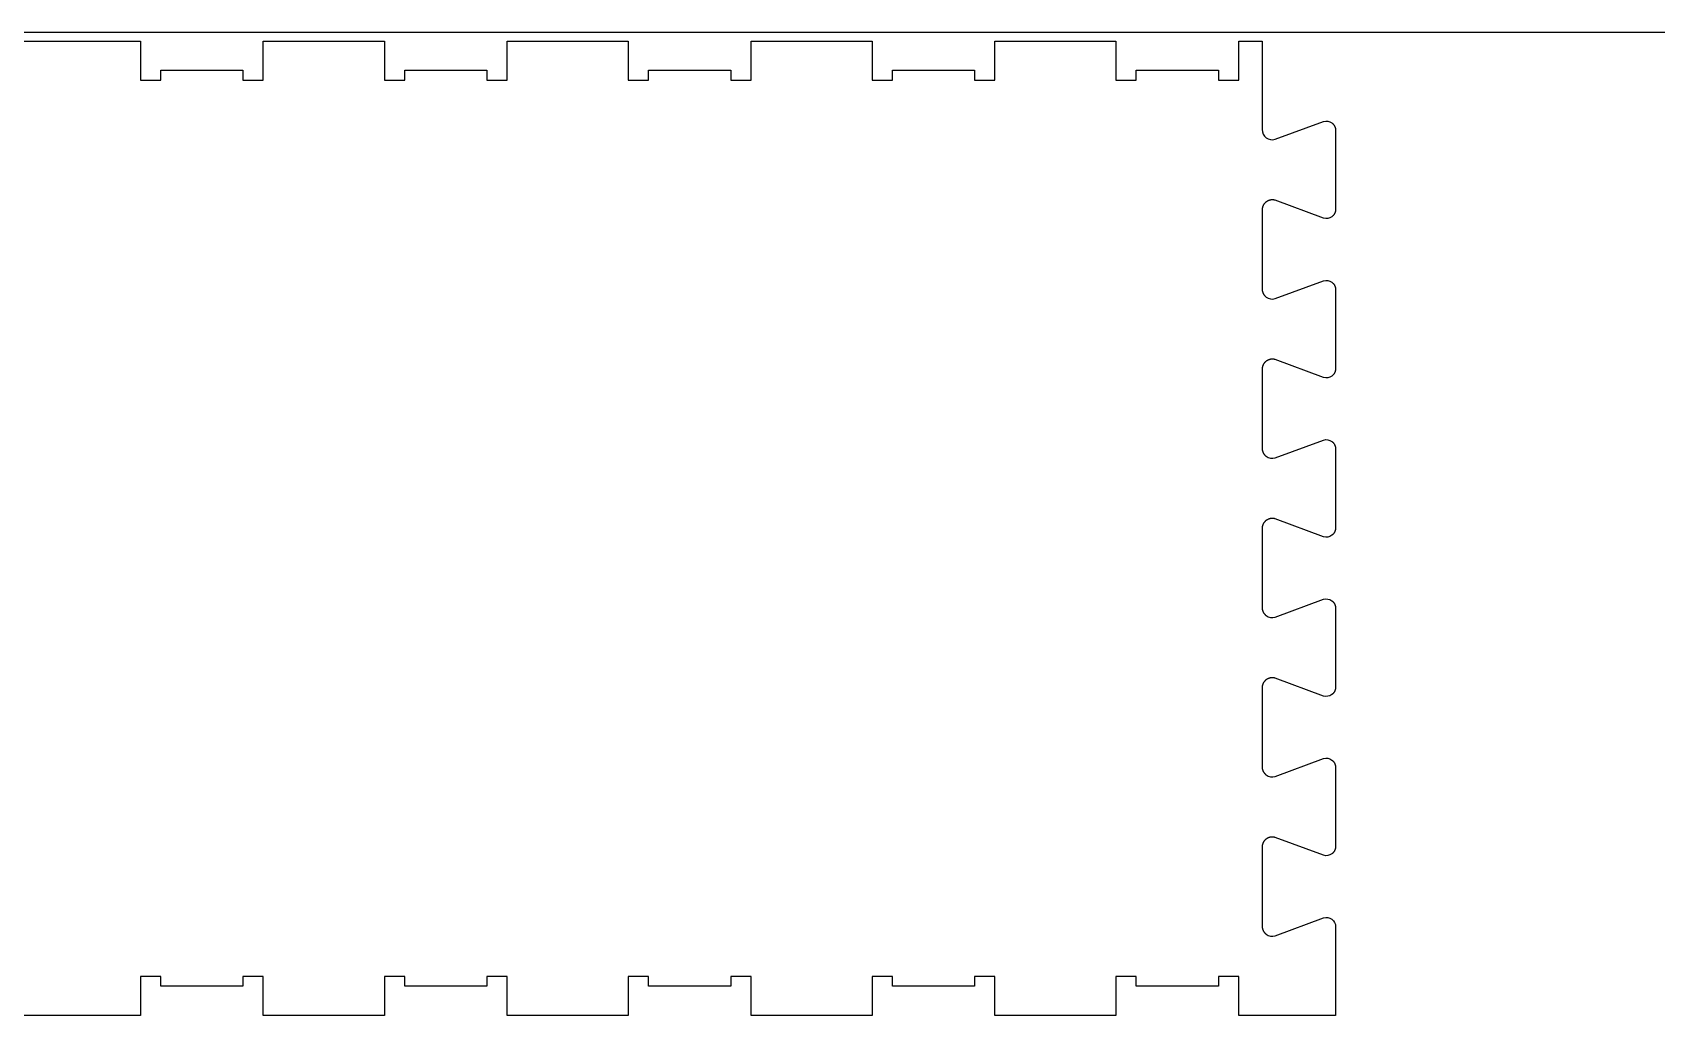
# Model space of a CAD drawing. Extents: x -7518 to -4335, y -84343 to -75479.
# Drawn here: x -5928 to -4929, y -78113 to -77503 of the extents above; entities that cross this region are included whole.
import ezdxf

# ---------------------------------------------------------------- set-up
doc = ezdxf.new("R2010")
doc.units = 0
doc.layers.add('0_SHEET_SPRUCEPLY_2440X122', color=1, linetype='CONTINUOUS')
doc.layers.add('4_ANYTOOL_CUTTHROUGH_OUTSI', color=5, linetype='CONTINUOUS')

msp = doc.modelspace()

# ---------------------------------------------------------------- linework, layer by layer
at = {"layer": '0_SHEET_SPRUCEPLY_2440X122'}
msp.add_lwpolyline([(-7146.3, -77502.96), (-7146.3, -78722.96), (-4706.3, -78722.96), (-4706.3, -77502.96)], close=True, dxfattribs=at)
at = {"layer": '4_ANYTOOL_CUTTHROUGH_OUTSI', "color": 5}
msp.add_lwpolyline([(-5935.73, -77508.21), (-5861.23, -77508.21), (-5861.23, -77532.21), (-5848.73, -77532.21), (-5848.73, -77526.21), (-5798.23, -77526.21), (-5798.23, -77532.21), (-5785.73, -77532.21), (-5785.73, -77508.21), (-5711.23, -77508.21), (-5711.23, -77532.21), (-5698.73, -77532.21), (-5698.73, -77526.21), (-5648.23, -77526.21), (-5648.23, -77532.21), (-5635.73, -77532.21), (-5635.73, -77508.21), (-5561.23, -77508.21), (-5561.23, -77532.21), (-5548.73, -77532.21), (-5548.73, -77526.21), (-5498.23, -77526.21), (-5498.23, -77532.21), (-5485.73, -77532.21), (-5485.73, -77508.21), (-5411.23, -77508.21), (-5411.23, -77532.21), (-5398.73, -77532.21), (-5398.73, -77526.21), (-5348.23, -77526.21), (-5348.23, -77532.21), (-5335.73, -77532.21), (-5335.73, -77508.21), (-5261.23, -77508.21), (-5261.23, -77532.21), (-5248.73, -77532.21), (-5248.73, -77526.21), (-5198.23, -77526.21), (-5198.23, -77532.21), (-5185.73, -77532.21), (-5185.73, -77531.96), (-5185.73, -77508.21), (-5171.34, -77508.21), (-5171.34, -77562.72), (-5171.34, -77562.72, 0.502397), (-5163.3, -77568.7), (-5163.29, -77568.7), (-5163.28, -77568.7), (-5133.51, -77557.7), (-5133.51, -77557.7, -0.236725), (-5128.44, -77558.6), (-5128.31, -77558.7), (-5128.18, -77558.8), (-5128.06, -77558.91), (-5127.93, -77559.02), (-5127.82, -77559.13), (-5127.7, -77559.25), (-5127.59, -77559.37), (-5127.48, -77559.5), (-5127.37, -77559.63), (-5127.27, -77559.76), (-5127.17, -77559.9), (-5127.07, -77560.04), (-5126.98, -77560.18), (-5126.89, -77560.33), (-5126.81, -77560.48), (-5126.73, -77560.63), (-5126.66, -77560.78), (-5126.59, -77560.94), (-5126.52, -77561.1), (-5126.46, -77561.25), (-5126.41, -77561.42), (-5126.35, -77561.58), (-5126.31, -77561.74), (-5126.27, -77561.9), (-5126.23, -77562.07), (-5126.2, -77562.23), (-5126.18, -77562.39), (-5126.15, -77562.56), (-5126.14, -77562.72), (-5126.13, -77562.89), (-5126.12, -77563.05), (-5126.12, -77563.21), (-5126.12, -77611.72), (-5126.12, -77611.88), (-5126.13, -77612.04), (-5126.14, -77612.21), (-5126.16, -77612.37), (-5126.18, -77612.53), (-5126.2, -77612.7), (-5126.23, -77612.86), (-5126.27, -77613.03), (-5126.31, -77613.19), (-5126.36, -77613.35), (-5126.41, -77613.51), (-5126.46, -77613.67), (-5126.52, -77613.83), (-5126.59, -77613.99), (-5126.66, -77614.15), (-5126.73, -77614.3), (-5126.81, -77614.45), (-5126.89, -77614.6), (-5126.98, -77614.74), (-5127.07, -77614.89), (-5127.17, -77615.03), (-5127.27, -77615.16), (-5127.37, -77615.3), (-5127.48, -77615.43), (-5127.59, -77615.55), (-5127.7, -77615.68), (-5127.82, -77615.8), (-5127.94, -77615.91), (-5128.06, -77616.02), (-5128.18, -77616.13), (-5128.31, -77616.23), (-5128.44, -77616.33, -0.236725), (-5133.51, -77617.23), (-5163.28, -77606.23), (-5163.29, -77606.23), (-5163.3, -77606.22), (-5163.3, -77606.22), (-5163.47, -77606.18), (-5163.64, -77606.13), (-5163.81, -77606.09), (-5163.99, -77606.06), (-5164.16, -77606.03), (-5164.34, -77606.01), (-5164.52, -77605.99), (-5164.71, -77605.97), (-5164.89, -77605.96), (-5165.07, -77605.96), (-5165.26, -77605.96), (-5165.44, -77605.97), (-5165.62, -77605.98), (-5165.81, -77606), (-5165.99, -77606.03), (-5166.17, -77606.06), (-5166.36, -77606.09), (-5166.54, -77606.13), (-5166.72, -77606.18), (-5166.89, -77606.23), (-5167.07, -77606.28), (-5167.24, -77606.34), (-5167.41, -77606.41), (-5167.58, -77606.48), (-5167.75, -77606.55), (-5167.91, -77606.63), (-5168.07, -77606.72), (-5168.23, -77606.81), (-5168.38, -77606.9), (-5168.53, -77606.99), (-5168.68, -77607.09), (-5168.82, -77607.2), (-5168.96, -77607.3), (-5169.1, -77607.42), (-5169.23, -77607.53), (-5169.37, -77607.65), (-5169.5, -77607.78), (-5169.62, -77607.91), (-5169.75, -77608.04), (-5169.87, -77608.18), (-5169.98, -77608.32), (-5170.09, -77608.46), (-5170.2, -77608.61), (-5170.31, -77608.76), (-5170.41, -77608.92), (-5170.5, -77609.08), (-5170.59, -77609.24), (-5170.68, -77609.41), (-5170.76, -77609.57), (-5170.83, -77609.74), (-5170.9, -77609.91), (-5170.97, -77610.08), (-5171.03, -77610.26), (-5171.08, -77610.43), (-5171.13, -77610.61), (-5171.18, -77610.79), (-5171.22, -77610.97), (-5171.25, -77611.15), (-5171.28, -77611.32), (-5171.3, -77611.5), (-5171.32, -77611.68), (-5171.33, -77611.86), (-5171.34, -77612.03), (-5171.34, -77612.21), (-5171.34, -77660.72), (-5171.34, -77660.89), (-5171.33, -77661.07), (-5171.32, -77661.25), (-5171.3, -77661.43), (-5171.28, -77661.6), (-5171.25, -77661.78), (-5171.22, -77661.96), (-5171.18, -77662.14), (-5171.13, -77662.32), (-5171.08, -77662.49), (-5171.03, -77662.67), (-5170.97, -77662.84), (-5170.9, -77663.02), (-5170.83, -77663.19), (-5170.76, -77663.36), (-5170.68, -77663.52), (-5170.59, -77663.69), (-5170.5, -77663.85), (-5170.41, -77664.01), (-5170.31, -77664.16), (-5170.2, -77664.32), (-5170.09, -77664.46), (-5169.98, -77664.61), (-5169.87, -77664.75), (-5169.75, -77664.89), (-5169.62, -77665.02), (-5169.5, -77665.15), (-5169.37, -77665.28), (-5169.24, -77665.4), (-5169.1, -77665.51), (-5168.96, -77665.62), (-5168.82, -77665.73, 0.237079), (-5163.3, -77666.7), (-5163.29, -77666.7), (-5163.28, -77666.7), (-5133.51, -77655.7), (-5133.51, -77655.7, -0.236725), (-5128.44, -77656.6), (-5128.31, -77656.7), (-5128.18, -77656.8), (-5128.06, -77656.91), (-5127.94, -77657.02), (-5127.82, -77657.13), (-5127.7, -77657.25), (-5127.59, -77657.37), (-5127.48, -77657.5), (-5127.37, -77657.63), (-5127.27, -77657.76), (-5127.17, -77657.9), (-5127.07, -77658.04), (-5126.98, -77658.18), (-5126.89, -77658.33), (-5126.81, -77658.48), (-5126.73, -77658.63), (-5126.66, -77658.78), (-5126.59, -77658.94), (-5126.52, -77659.1), (-5126.46, -77659.25), (-5126.41, -77659.42), (-5126.36, -77659.58), (-5126.31, -77659.74), (-5126.27, -77659.9), (-5126.23, -77660.07), (-5126.2, -77660.23), (-5126.18, -77660.39), (-5126.16, -77660.56), (-5126.14, -77660.72), (-5126.13, -77660.89), (-5126.12, -77661.05), (-5126.12, -77661.21), (-5126.12, -77709.72), (-5126.12, -77709.88), (-5126.13, -77710.04), (-5126.14, -77710.21), (-5126.16, -77710.37), (-5126.18, -77710.53), (-5126.2, -77710.7), (-5126.23, -77710.86), (-5126.27, -77711.03), (-5126.31, -77711.19), (-5126.36, -77711.35), (-5126.41, -77711.51), (-5126.46, -77711.67), (-5126.52, -77711.83), (-5126.59, -77711.99), (-5126.66, -77712.15), (-5126.73, -77712.3), (-5126.81, -77712.45), (-5126.89, -77712.6), (-5126.98, -77712.74), (-5127.07, -77712.89), (-5127.17, -77713.03), (-5127.27, -77713.16), (-5127.37, -77713.3), (-5127.48, -77713.43), (-5127.59, -77713.55), (-5127.7, -77713.68), (-5127.82, -77713.8), (-5127.94, -77713.91), (-5128.06, -77714.02), (-5128.18, -77714.13), (-5128.31, -77714.23), (-5128.44, -77714.33, -0.236725), (-5133.51, -77715.23), (-5163.28, -77704.23), (-5163.29, -77704.23), (-5163.3, -77704.22), (-5163.3, -77704.22), (-5163.47, -77704.18), (-5163.64, -77704.13), (-5163.81, -77704.09), (-5163.99, -77704.06), (-5164.16, -77704.03), (-5164.34, -77704.01), (-5164.52, -77703.99), (-5164.71, -77703.97), (-5164.89, -77703.96), (-5165.07, -77703.96), (-5165.26, -77703.96), (-5165.44, -77703.97), (-5165.62, -77703.98), (-5165.81, -77704), (-5165.99, -77704.03), (-5166.18, -77704.06), (-5166.36, -77704.09), (-5166.54, -77704.13), (-5166.72, -77704.18), (-5166.89, -77704.23), (-5167.07, -77704.28), (-5167.24, -77704.34), (-5167.42, -77704.41), (-5167.58, -77704.48), (-5167.75, -77704.55), (-5167.91, -77704.63), (-5168.07, -77704.72), (-5168.23, -77704.81), (-5168.38, -77704.9), (-5168.53, -77704.99), (-5168.68, -77705.09), (-5168.82, -77705.2), (-5168.96, -77705.3), (-5169.1, -77705.42), (-5169.24, -77705.53), (-5169.37, -77705.65), (-5169.5, -77705.78), (-5169.62, -77705.91), (-5169.75, -77706.04), (-5169.87, -77706.18), (-5169.98, -77706.32), (-5170.09, -77706.46), (-5170.2, -77706.61), (-5170.31, -77706.76), (-5170.41, -77706.92), (-5170.5, -77707.08), (-5170.59, -77707.24), (-5170.68, -77707.41), (-5170.76, -77707.57), (-5170.83, -77707.74), (-5170.9, -77707.91), (-5170.97, -77708.08), (-5171.03, -77708.26), (-5171.08, -77708.43), (-5171.13, -77708.61), (-5171.18, -77708.79), (-5171.22, -77708.97), (-5171.25, -77709.15), (-5171.28, -77709.32), (-5171.3, -77709.5), (-5171.32, -77709.68), (-5171.33, -77709.86), (-5171.34, -77710.03), (-5171.34, -77710.21), (-5171.34, -77758.72), (-5171.34, -77758.89), (-5171.33, -77759.07), (-5171.32, -77759.25), (-5171.3, -77759.43), (-5171.28, -77759.6), (-5171.25, -77759.78), (-5171.22, -77759.96), (-5171.18, -77760.14), (-5171.13, -77760.32), (-5171.08, -77760.49), (-5171.03, -77760.67), (-5170.97, -77760.84), (-5170.9, -77761.02), (-5170.83, -77761.19), (-5170.76, -77761.36), (-5170.68, -77761.52), (-5170.59, -77761.69), (-5170.5, -77761.85), (-5170.41, -77762.01), (-5170.31, -77762.16), (-5170.2, -77762.32), (-5170.1, -77762.46), (-5169.98, -77762.61), (-5169.87, -77762.75), (-5169.75, -77762.89), (-5169.62, -77763.02), (-5169.5, -77763.15), (-5169.37, -77763.28), (-5169.24, -77763.4), (-5169.1, -77763.51), (-5168.96, -77763.62), (-5168.82, -77763.73, 0.237079), (-5163.3, -77764.7), (-5163.29, -77764.7), (-5163.28, -77764.7), (-5133.51, -77753.7), (-5133.51, -77753.7, -0.236725), (-5128.44, -77754.6), (-5128.31, -77754.7), (-5128.18, -77754.8), (-5128.06, -77754.91), (-5127.94, -77755.02), (-5127.82, -77755.13), (-5127.7, -77755.25), (-5127.59, -77755.37), (-5127.48, -77755.5), (-5127.37, -77755.63), (-5127.27, -77755.76), (-5127.17, -77755.9), (-5127.07, -77756.04), (-5126.98, -77756.18), (-5126.89, -77756.33), (-5126.81, -77756.48), (-5126.73, -77756.63), (-5126.66, -77756.78), (-5126.59, -77756.94), (-5126.52, -77757.1), (-5126.46, -77757.25), (-5126.41, -77757.42), (-5126.36, -77757.58), (-5126.31, -77757.74), (-5126.27, -77757.9), (-5126.23, -77758.07), (-5126.2, -77758.23), (-5126.18, -77758.39), (-5126.16, -77758.56), (-5126.14, -77758.72), (-5126.13, -77758.89), (-5126.12, -77759.05), (-5126.12, -77759.21), (-5126.12, -77807.72), (-5126.12, -77807.88), (-5126.13, -77808.04), (-5126.14, -77808.21), (-5126.16, -77808.37), (-5126.18, -77808.53), (-5126.2, -77808.7), (-5126.23, -77808.86), (-5126.27, -77809.03), (-5126.31, -77809.19), (-5126.36, -77809.35), (-5126.41, -77809.51), (-5126.46, -77809.67), (-5126.52, -77809.83), (-5126.59, -77809.99), (-5126.66, -77810.15), (-5126.73, -77810.3), (-5126.81, -77810.45), (-5126.89, -77810.6), (-5126.98, -77810.74), (-5127.07, -77810.89), (-5127.17, -77811.03), (-5127.27, -77811.16), (-5127.37, -77811.3), (-5127.48, -77811.43), (-5127.59, -77811.55), (-5127.7, -77811.68), (-5127.82, -77811.8), (-5127.94, -77811.91), (-5128.06, -77812.02), (-5128.18, -77812.13), (-5128.31, -77812.23), (-5128.44, -77812.33, -0.236725), (-5133.51, -77813.23), (-5163.28, -77802.23), (-5163.29, -77802.23), (-5163.3, -77802.22), (-5163.3, -77802.22), (-5163.47, -77802.18), (-5163.64, -77802.13), (-5163.81, -77802.09), (-5163.99, -77802.06), (-5164.16, -77802.03), (-5164.34, -77802.01), (-5164.52, -77801.99), (-5164.71, -77801.97), (-5164.89, -77801.96), (-5165.07, -77801.96), (-5165.26, -77801.96), (-5165.44, -77801.97), (-5165.63, -77801.98), (-5165.81, -77802), (-5165.99, -77802.03), (-5166.18, -77802.06), (-5166.36, -77802.09), (-5166.54, -77802.13), (-5166.72, -77802.18), (-5166.9, -77802.23), (-5167.07, -77802.28), (-5167.24, -77802.34), (-5167.42, -77802.41), (-5167.58, -77802.48), (-5167.75, -77802.55), (-5167.91, -77802.63), (-5168.07, -77802.72), (-5168.23, -77802.81), (-5168.38, -77802.9), (-5168.53, -77802.99), (-5168.68, -77803.09), (-5168.82, -77803.2), (-5168.96, -77803.3), (-5169.1, -77803.42), (-5169.24, -77803.53), (-5169.37, -77803.65), (-5169.5, -77803.78), (-5169.62, -77803.91), (-5169.75, -77804.04), (-5169.87, -77804.18), (-5169.98, -77804.32), (-5170.1, -77804.46), (-5170.2, -77804.61), (-5170.31, -77804.76), (-5170.41, -77804.92), (-5170.5, -77805.08), (-5170.59, -77805.24), (-5170.68, -77805.41), (-5170.76, -77805.57), (-5170.83, -77805.74), (-5170.9, -77805.91), (-5170.97, -77806.08), (-5171.03, -77806.26), (-5171.08, -77806.43), (-5171.13, -77806.61), (-5171.18, -77806.79), (-5171.22, -77806.97), (-5171.25, -77807.15), (-5171.28, -77807.32), (-5171.3, -77807.5), (-5171.32, -77807.68), (-5171.33, -77807.86), (-5171.34, -77808.03), (-5171.34, -77808.21), (-5171.34, -77856.72), (-5171.34, -77856.89), (-5171.33, -77857.07), (-5171.32, -77857.25), (-5171.3, -77857.43), (-5171.28, -77857.6), (-5171.25, -77857.78), (-5171.22, -77857.96), (-5171.18, -77858.14), (-5171.14, -77858.32), (-5171.09, -77858.49), (-5171.03, -77858.67), (-5170.97, -77858.84), (-5170.9, -77859.02), (-5170.83, -77859.19), (-5170.76, -77859.36), (-5170.68, -77859.52), (-5170.59, -77859.69), (-5170.5, -77859.85), (-5170.41, -77860.01), (-5170.31, -77860.16), (-5170.2, -77860.32), (-5170.1, -77860.46), (-5169.98, -77860.61), (-5169.87, -77860.75), (-5169.75, -77860.89), (-5169.62, -77861.02), (-5169.5, -77861.15), (-5169.37, -77861.28), (-5169.24, -77861.4), (-5169.1, -77861.51), (-5168.96, -77861.62), (-5168.82, -77861.73, 0.237079), (-5163.3, -77862.7), (-5163.29, -77862.7), (-5163.28, -77862.7), (-5133.51, -77851.7), (-5133.51, -77851.7, -0.236725), (-5128.44, -77852.6), (-5128.31, -77852.7), (-5128.18, -77852.8), (-5128.06, -77852.91), (-5127.94, -77853.02), (-5127.82, -77853.13), (-5127.7, -77853.25), (-5127.59, -77853.37), (-5127.48, -77853.5), (-5127.37, -77853.63), (-5127.27, -77853.76), (-5127.17, -77853.9), (-5127.07, -77854.04), (-5126.98, -77854.18), (-5126.89, -77854.33), (-5126.81, -77854.48), (-5126.73, -77854.63), (-5126.66, -77854.78), (-5126.59, -77854.94), (-5126.52, -77855.1), (-5126.46, -77855.25), (-5126.41, -77855.42), (-5126.36, -77855.58), (-5126.31, -77855.74), (-5126.27, -77855.9), (-5126.23, -77856.07), (-5126.2, -77856.23), (-5126.18, -77856.39), (-5126.16, -77856.56), (-5126.14, -77856.72), (-5126.13, -77856.89), (-5126.12, -77857.05), (-5126.12, -77857.21), (-5126.12, -77905.72), (-5126.12, -77905.88), (-5126.13, -77906.04), (-5126.14, -77906.21), (-5126.16, -77906.37), (-5126.18, -77906.53), (-5126.2, -77906.7), (-5126.23, -77906.86), (-5126.27, -77907.03), (-5126.31, -77907.19), (-5126.36, -77907.35), (-5126.41, -77907.51), (-5126.46, -77907.67), (-5126.52, -77907.83), (-5126.59, -77907.99), (-5126.66, -77908.15), (-5126.73, -77908.3), (-5126.81, -77908.45), (-5126.89, -77908.6), (-5126.98, -77908.74), (-5127.07, -77908.89), (-5127.17, -77909.03), (-5127.27, -77909.16), (-5127.37, -77909.3), (-5127.48, -77909.43), (-5127.59, -77909.55), (-5127.7, -77909.68), (-5127.82, -77909.8), (-5127.94, -77909.91), (-5128.06, -77910.02), (-5128.18, -77910.13), (-5128.31, -77910.23), (-5128.44, -77910.33, -0.236725), (-5133.51, -77911.23), (-5163.28, -77900.23), (-5163.29, -77900.23), (-5163.3, -77900.22), (-5163.3, -77900.22), (-5163.47, -77900.18), (-5163.64, -77900.13), (-5163.81, -77900.09), (-5163.99, -77900.06), (-5164.17, -77900.03), (-5164.34, -77900.01), (-5164.53, -77899.99), (-5164.71, -77899.97), (-5164.89, -77899.96), (-5165.07, -77899.96), (-5165.26, -77899.96), (-5165.44, -77899.97), (-5165.63, -77899.98), (-5165.81, -77900), (-5165.99, -77900.03), (-5166.18, -77900.06), (-5166.36, -77900.09), (-5166.54, -77900.13), (-5166.72, -77900.18), (-5166.9, -77900.23), (-5167.07, -77900.28), (-5167.24, -77900.34), (-5167.42, -77900.41), (-5167.59, -77900.48), (-5167.75, -77900.55), (-5167.91, -77900.63), (-5168.07, -77900.72), (-5168.23, -77900.81), (-5168.39, -77900.9), (-5168.54, -77900.99), (-5168.68, -77901.09), (-5168.82, -77901.2), (-5168.96, -77901.3), (-5169.1, -77901.42), (-5169.24, -77901.53), (-5169.37, -77901.65), (-5169.5, -77901.78), (-5169.62, -77901.91), (-5169.75, -77902.04), (-5169.87, -77902.18), (-5169.98, -77902.32), (-5170.1, -77902.46), (-5170.2, -77902.61), (-5170.31, -77902.76), (-5170.41, -77902.92), (-5170.5, -77903.08), (-5170.59, -77903.24), (-5170.68, -77903.4), (-5170.76, -77903.57), (-5170.83, -77903.74), (-5170.9, -77903.91), (-5170.97, -77904.08), (-5171.03, -77904.26), (-5171.09, -77904.43), (-5171.14, -77904.61), (-5171.18, -77904.79), (-5171.22, -77904.97), (-5171.25, -77905.15), (-5171.28, -77905.32), (-5171.3, -77905.5), (-5171.32, -77905.68), (-5171.33, -77905.86), (-5171.34, -77906.03), (-5171.34, -77906.21), (-5171.34, -77954.72), (-5171.34, -77954.89), (-5171.33, -77955.07), (-5171.32, -77955.25), (-5171.3, -77955.43), (-5171.28, -77955.6), (-5171.25, -77955.78), (-5171.22, -77955.96), (-5171.18, -77956.14), (-5171.14, -77956.32), (-5171.09, -77956.49), (-5171.03, -77956.67), (-5170.97, -77956.84), (-5170.91, -77957.02), (-5170.83, -77957.19), (-5170.76, -77957.36), (-5170.68, -77957.52), (-5170.59, -77957.69), (-5170.5, -77957.85), (-5170.41, -77958.01), (-5170.31, -77958.16), (-5170.2, -77958.32), (-5170.1, -77958.46), (-5169.98, -77958.61), (-5169.87, -77958.75), (-5169.75, -77958.89), (-5169.62, -77959.02), (-5169.5, -77959.15), (-5169.37, -77959.28), (-5169.24, -77959.4), (-5169.1, -77959.51), (-5168.96, -77959.62), (-5168.82, -77959.73, 0.237079), (-5163.3, -77960.7), (-5163.29, -77960.7), (-5163.28, -77960.7), (-5133.51, -77949.7), (-5133.51, -77949.7, -0.236725), (-5128.44, -77950.6), (-5128.31, -77950.7), (-5128.18, -77950.8), (-5128.06, -77950.91), (-5127.94, -77951.02), (-5127.82, -77951.13), (-5127.7, -77951.25), (-5127.59, -77951.37), (-5127.48, -77951.5), (-5127.37, -77951.63), (-5127.27, -77951.76), (-5127.17, -77951.9), (-5127.07, -77952.04), (-5126.98, -77952.18), (-5126.89, -77952.33), (-5126.81, -77952.48), (-5126.73, -77952.63), (-5126.66, -77952.78), (-5126.59, -77952.94), (-5126.52, -77953.1), (-5126.46, -77953.25), (-5126.41, -77953.42), (-5126.36, -77953.58), (-5126.31, -77953.74), (-5126.27, -77953.9), (-5126.23, -77954.07), (-5126.2, -77954.23), (-5126.18, -77954.39), (-5126.16, -77954.56), (-5126.14, -77954.72), (-5126.13, -77954.89), (-5126.12, -77955.05), (-5126.12, -77955.21), (-5126.12, -78003.72), (-5126.12, -78003.88), (-5126.13, -78004.04), (-5126.14, -78004.21), (-5126.16, -78004.37), (-5126.18, -78004.53), (-5126.2, -78004.7), (-5126.24, -78004.86), (-5126.27, -78005.03), (-5126.31, -78005.19), (-5126.36, -78005.35), (-5126.41, -78005.51), (-5126.46, -78005.67), (-5126.52, -78005.83), (-5126.59, -78005.99), (-5126.66, -78006.15), (-5126.73, -78006.3), (-5126.81, -78006.45), (-5126.89, -78006.6), (-5126.98, -78006.74), (-5127.07, -78006.89), (-5127.17, -78007.03), (-5127.27, -78007.16), (-5127.37, -78007.3), (-5127.48, -78007.43), (-5127.59, -78007.55), (-5127.7, -78007.68), (-5127.82, -78007.8), (-5127.94, -78007.91), (-5128.06, -78008.02), (-5128.18, -78008.13), (-5128.31, -78008.23), (-5128.44, -78008.33, -0.236725), (-5133.51, -78009.23), (-5163.28, -77998.23), (-5163.29, -77998.23), (-5163.3, -77998.22), (-5163.3, -77998.22), (-5163.47, -77998.18), (-5163.64, -77998.13), (-5163.81, -77998.09), (-5163.99, -77998.06), (-5164.17, -77998.03), (-5164.35, -77998.01), (-5164.53, -77997.99), (-5164.71, -77997.97), (-5164.89, -77997.96), (-5165.07, -77997.96), (-5165.26, -77997.96), (-5165.44, -77997.97), (-5165.63, -77997.98), (-5165.81, -77998), (-5165.99, -77998.03), (-5166.18, -77998.06), (-5166.36, -77998.09), (-5166.54, -77998.13), (-5166.72, -77998.18), (-5166.9, -77998.23), (-5167.07, -77998.28), (-5167.25, -77998.34), (-5167.42, -77998.41), (-5167.59, -77998.48), (-5167.75, -77998.55), (-5167.91, -77998.63), (-5168.08, -77998.72), (-5168.23, -77998.81), (-5168.39, -77998.9), (-5168.54, -77998.99), (-5168.68, -77999.09), (-5168.82, -77999.2), (-5168.96, -77999.3), (-5169.1, -77999.42), (-5169.24, -77999.53), (-5169.37, -77999.65), (-5169.5, -77999.78), (-5169.62, -77999.91), (-5169.75, -78000.04), (-5169.87, -78000.18), (-5169.98, -78000.32), (-5170.1, -78000.46), (-5170.2, -78000.61), (-5170.31, -78000.76), (-5170.41, -78000.92), (-5170.5, -78001.08), (-5170.59, -78001.24), (-5170.68, -78001.4), (-5170.76, -78001.57), (-5170.83, -78001.74), (-5170.91, -78001.91), (-5170.97, -78002.08), (-5171.03, -78002.26), (-5171.09, -78002.43), (-5171.14, -78002.61), (-5171.18, -78002.79), (-5171.22, -78002.97), (-5171.25, -78003.15), (-5171.28, -78003.32), (-5171.3, -78003.5), (-5171.32, -78003.68), (-5171.33, -78003.86), (-5171.34, -78004.03), (-5171.34, -78004.21), (-5171.34, -78052.72), (-5171.34, -78052.89), (-5171.33, -78053.07), (-5171.32, -78053.25), (-5171.3, -78053.43), (-5171.28, -78053.6), (-5171.25, -78053.78), (-5171.22, -78053.96), (-5171.18, -78054.14), (-5171.14, -78054.32), (-5171.09, -78054.49), (-5171.03, -78054.67), (-5170.97, -78054.84), (-5170.91, -78055.02), (-5170.84, -78055.19), (-5170.76, -78055.36), (-5170.68, -78055.52), (-5170.59, -78055.69), (-5170.5, -78055.85), (-5170.41, -78056.01), (-5170.31, -78056.16), (-5170.2, -78056.32), (-5170.1, -78056.46), (-5169.98, -78056.61), (-5169.87, -78056.75), (-5169.75, -78056.89), (-5169.63, -78057.02), (-5169.5, -78057.15), (-5169.37, -78057.28), (-5169.24, -78057.4), (-5169.1, -78057.51), (-5168.96, -78057.62), (-5168.82, -78057.73, 0.237079), (-5163.3, -78058.7), (-5163.29, -78058.7), (-5163.28, -78058.7), (-5133.51, -78047.7), (-5133.51, -78047.7, -0.236725), (-5128.44, -78048.6, -0.237079), (-5126.12, -78053.21), (-5126.12, -78107.71), (-5185.73, -78107.71), (-5185.73, -78083.71), (-5198.23, -78083.71), (-5198.23, -78089.71), (-5248.73, -78089.71), (-5248.73, -78083.71), (-5261.23, -78083.71), (-5261.23, -78107.71), (-5335.73, -78107.71), (-5335.73, -78083.71), (-5348.23, -78083.71), (-5348.23, -78089.71), (-5398.73, -78089.71), (-5398.73, -78083.71), (-5411.23, -78083.71), (-5411.23, -78107.71), (-5485.73, -78107.71), (-5485.73, -78083.71), (-5498.23, -78083.71), (-5498.23, -78089.71), (-5548.73, -78089.71), (-5548.73, -78083.71), (-5561.23, -78083.71), (-5561.23, -78107.71), (-5635.73, -78107.71), (-5635.73, -78083.71), (-5648.23, -78083.71), (-5648.23, -78089.71), (-5698.73, -78089.71), (-5698.73, -78083.71), (-5711.23, -78083.71), (-5711.23, -78107.71), (-5785.73, -78107.71), (-5785.73, -78083.71), (-5798.23, -78083.71), (-5798.23, -78089.71), (-5848.73, -78089.71), (-5848.73, -78083.71), (-5861.23, -78083.71), (-5861.23, -78107.71), (-5935.73, -78107.71)], format="xyb", dxfattribs=at)

doc.saveas('drawing.dxf')
